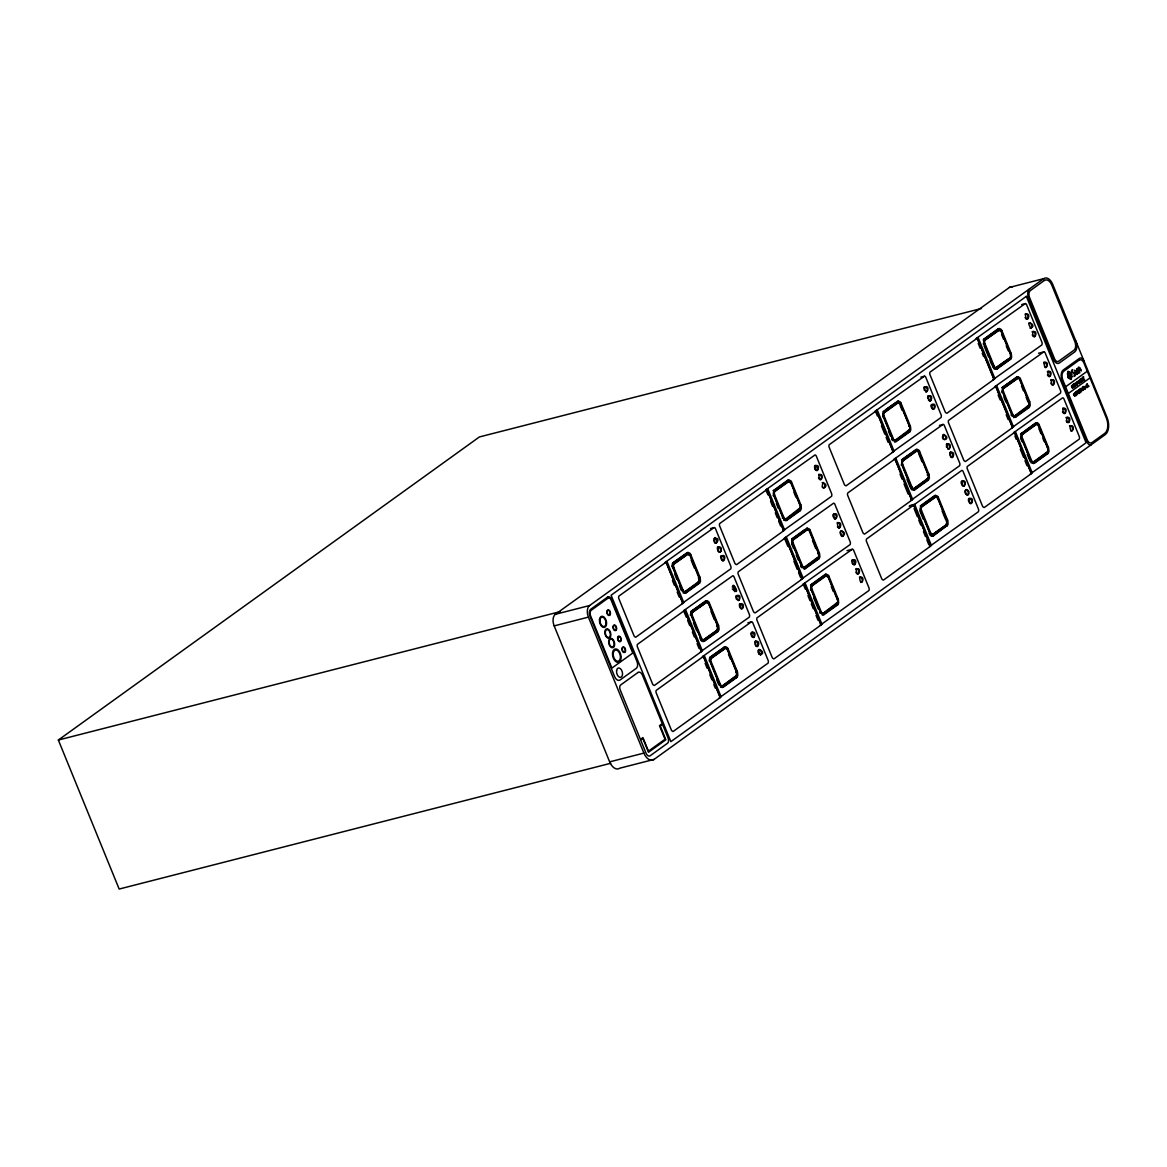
<?xml version="1.0" encoding="UTF-8"?>
<svg xmlns="http://www.w3.org/2000/svg" width="1167" height="1167" viewBox="0 0 1167 1167"><rect width="100%" height="100%" fill="white"/><g stroke="black" fill="none" stroke-linecap="round" stroke-linejoin="round"><path stroke-width="1.5" d="M699.646 580.393L698.639 583.34L685 593.157L683.147 592.982M717.428 628.225L716.713 630.355L703.074 640.172L717.647 630.122L718.274 627.131A3.88 2.305 75.6 0 0 717.895 625.818L708.675 603.208A2.261 1.342 75.6 0 0 708.165 602.362L707.406 601.895A1.648 0.977 75.6 0 0 706.998 601.997L691.652 612.617A2.174 1.298 75.6 0 0 691.258 613.142L691.156 614.951A3.034 1.794 75.6 0 0 691.331 615.636M718.216 628.634L717.209 631.595L703.015 641.631M800.62 507.178L799.453 510.767L785.829 520.584L783.641 520.146M837.964 601.428L836.812 605.031L822.297 615.082M920.209 508.287L920.355 507.762A2.174 1.298 75.6 0 1 920.734 507.237L936.08 496.631A1.648 0.977 75.6 0 1 936.488 496.515L937.247 496.996A2.261 1.342 75.6 0 1 937.757 497.842L946.991 520.453A3.88 2.305 75.6 0 1 947.356 521.751L946.729 524.742L932.156 534.807A2.422 1.43 75.6 0 1 931.558 534.967L930.872 534.676A4.872 2.888 75.6 0 1 930.011 533.217L920.865 510.796A4.537 2.684 75.6 0 1 920.427 509.264L921.171 505.763L935.569 495.406L937.757 496.311A3.793 2.246 75.6 0 1 938.356 497.405L947.808 520.599L948.071 524.61L933.323 535.945L930.216 534.005A3.37 1.998 75.6 0 1 929.691 533.013L920.53 510.592A3.034 1.794 75.6 0 1 920.238 509.585L920.194 509.235M1067.878 374.417L1067.703 376.737L1068.009 374.49M1071.539 374.155L1071.321 376.416L1071.539 374.126M1069.322 378.575L1069.483 377.116L1071.394 379.392L1068.797 378.166L1068.943 375.832L1068.228 377.802L1068.797 375.059L1069.235 378.429M1068.447 374.767L1067.878 377.51L1067.659 372.579L1069.731 373.717L1069.876 372.258M1069.964 372.404L1070.402 375.759L1070.97 373.032L1070.227 375.001L1070.402 372.667L1068.199 371.223L1068.068 372.667M698.858 580.393L698.129 582.114L684.504 591.932A2.422 1.43 75.6 0 1 683.906 592.092L682.564 591.129A3.37 1.998 75.6 0 1 682.184 590.502M709.93 660.96L710.047 659.151A2.174 1.298 75.6 0 1 710.426 658.626L725.772 648.021A1.648 0.977 75.6 0 1 726.18 647.904L726.939 648.385A2.261 1.342 75.6 0 1 727.449 649.231L736.683 671.842A3.88 2.305 75.6 0 1 737.063 673.14L735.983 677.604L722.358 687.421L720.491 687.246M928.582 475.742L927.517 480.206L913.878 490.023L912.025 489.848M946.51 523.268L945.795 524.99L932.156 534.807M750.921 633.55C752.686 627.919 756.785 639.91 752.029 636.919M840.211 531.802L840.269 533.873M736.158 675.037L735.837 675.97M799.628 508.199L785.318 519.359A2.422 1.43 75.6 0 1 784.72 519.519L783.378 518.556A3.37 1.998 75.6 0 1 782.853 517.579L773.692 495.158A3.034 1.794 75.6 0 1 773.4 494.137L774.334 490.33L788.732 479.958L790.92 480.862A3.793 2.246 75.6 0 1 791.518 481.971L800.97 505.165L801.335 508.681L800.387 510.533L786.762 520.351L783.947 519.184A4.872 2.888 75.6 0 1 783.174 517.769L774.027 495.348A4.537 2.684 75.6 0 1 773.59 493.831L773.488 492.343A2.174 1.298 75.6 0 1 773.896 491.788L788.308 481.431A1.648 0.977 75.6 0 1 788.717 481.315L789.49 481.781A2.261 1.342 75.6 0 1 789.986 482.642L790.92 482.394L800.154 505.005A3.88 2.305 75.6 0 1 800.533 506.303L799.891 509.308L786.252 519.111A2.422 1.43 75.6 0 1 785.654 519.286L784.312 518.308A3.37 1.998 75.6 0 1 783.786 517.331L774.625 494.91A3.034 1.794 75.6 0 1 774.334 493.904L774.45 492.08A2.174 1.298 75.6 0 1 774.83 491.555L789.242 481.183A1.648 0.977 75.6 0 1 789.651 481.081L790.424 481.548A2.261 1.342 75.6 0 1 790.92 482.394M737.019 675.153L722.781 685.948A2.422 1.43 75.6 0 1 722.183 686.108L720.841 685.146A3.37 1.998 75.6 0 1 720.316 684.168L711.155 661.747A3.034 1.794 75.6 0 1 710.863 660.726L710.98 658.903A2.174 1.298 75.6 0 1 711.359 658.378L725.772 648.021M791.999 540.802L792.904 538.57L807.316 528.199L809.49 529.103A3.793 2.246 75.6 0 1 810.102 530.212L819.54 553.406L819.905 556.922L818.957 558.774L805.332 568.592L802.517 567.425A4.872 2.888 75.6 0 1 801.758 566.01L792.597 543.589A4.537 2.684 75.6 0 1 792.16 542.072L792.057 540.584A2.174 1.298 75.6 0 1 792.466 540.029L806.878 529.672A1.648 0.977 75.6 0 1 807.287 529.555L808.06 530.037A2.261 1.342 75.6 0 1 808.337 530.416M882.908 413.745L882.996 413.512A2.174 1.298 75.6 0 1 883.39 412.987L897.788 402.615A1.648 0.977 75.6 0 1 898.196 402.498L898.969 402.98A2.261 1.342 75.6 0 1 899.48 403.826L900.413 403.578L909.633 426.188A3.88 2.305 75.6 0 1 910.012 427.501L909.37 430.492L895.745 440.309A2.422 1.43 75.6 0 1 895.133 440.47L893.805 439.507A3.37 1.998 75.6 0 1 893.266 438.529L884.119 416.094A3.034 1.794 75.6 0 1 883.827 415.087L883.93 413.264A2.174 1.298 75.6 0 1 884.323 412.739L898.721 402.367A1.648 0.977 75.6 0 1 899.13 402.265L899.903 402.732A2.261 1.342 75.6 0 1 900.413 403.592M836.914 602.814L822.677 613.609A2.422 1.43 75.6 0 1 822.064 613.769L820.737 612.806A3.37 1.998 75.6 0 1 820.197 611.829L811.05 589.408A3.034 1.794 75.6 0 1 810.759 588.387L811.678 584.579L826.09 574.208L828.278 575.112A3.793 2.246 75.6 0 1 828.876 576.221L838.314 599.415L838.679 602.931L837.746 604.783L824.106 614.601L821.305 613.448A4.872 2.888 75.6 0 1 820.532 612.019L811.371 589.598A4.537 2.684 75.6 0 1 810.934 588.08L810.846 586.593A2.174 1.298 75.6 0 1 811.255 586.053L825.653 575.681A1.648 0.977 75.6 0 1 826.061 575.564L826.688 575.885M927.619 477.989L927.211 478.806M928.553 477.755L914.315 488.55A2.422 1.43 75.6 0 1 913.717 488.71L912.375 487.748A3.37 1.998 75.6 0 1 911.835 486.77L902.689 464.349A3.034 1.794 75.6 0 1 902.397 463.328L902.499 461.505A2.174 1.298 75.6 0 1 902.893 460.98L917.306 450.622A1.648 0.977 75.6 0 1 917.714 450.506L918.473 450.987A2.261 1.342 75.6 0 1 918.983 451.833L928.203 474.444A3.88 2.305 75.6 0 1 928.582 475.742M1028.433 405.416L1014.196 416.211A2.422 1.43 75.6 0 1 1013.598 416.371L1012.256 415.408A3.37 1.998 75.6 0 1 1011.731 414.431L1003.226 393.615M713.664 538.673C723.846 535.799 712.278 550.751 715.167 537.535M732.234 586.913C734.101 583.748 737.238 590.517 734.554 591.581M946.481 444.087L946.568 447.369M1068.228 372.01L1069.789 373.075M818.023 557.111L803.888 567.6A2.422 1.43 75.6 0 1 803.29 567.76L801.948 566.797A3.37 1.998 75.6 0 1 801.423 565.82L792.276 543.399A3.034 1.794 75.6 0 1 791.97 542.378L791.926 542.042M908.933 430.054L894.812 440.543A2.422 1.43 75.6 0 1 894.199 440.703L892.872 439.74A3.37 1.998 75.6 0 1 892.332 438.763L883.186 416.342A3.034 1.794 75.6 0 1 882.894 415.321L882.836 414.985M983.125 339.962L998.106 328.802L1000.294 329.707A3.793 2.246 75.6 0 1 1000.892 330.815L1010.345 354.009L1010.71 357.525L1009.761 359.392L995.859 369.356M1020.469 434.212L1035.465 423.067L1037.317 422.687L1038.586 423.723A3.793 2.246 75.6 0 1 1039.184 424.832L1048.622 448.026L1048.987 451.541L1048.054 453.409L1034.414 463.211L1031.613 462.059A4.872 2.888 75.6 0 1 1030.84 460.644L1021.679 438.223A4.537 2.684 75.6 0 1 1021.242 436.691L1021.986 433.19L1036.398 422.819L1037.653 423.971A3.793 2.246 75.6 0 1 1038.251 425.08L1047.689 448.274L1048.054 451.789L1047.12 453.642L1033.481 463.459L1030.972 462.686M709.711 657.59L709.186 660.901M1009.615 357.758L1010.695 357.248L1010.826 354.928A3.88 2.305 75.6 0 0 1010.462 353.616L1001.228 331.005A2.261 1.342 75.6 0 0 1000.717 330.159L999.959 329.692A1.648 0.977 75.6 0 0 999.55 329.794L984.204 340.414A2.174 1.298 75.6 0 0 983.825 340.924L983.708 342.748A3.034 1.794 75.6 0 0 984 343.769L993.161 366.19A3.37 1.998 75.6 0 0 993.686 367.167L995.028 368.13A2.422 1.43 75.6 0 0 995.626 367.97L1010.199 357.919M1001.855 387.882L1016.69 377.058L1018.864 377.962A3.793 2.246 75.6 0 1 1019.477 379.056L1028.915 402.265L1029.279 405.766L1028.331 407.633L1013.51 417.611M716.348 543.18L716.815 540.292L714.977 537.724M738.653 600.48C741.818 595.724 733.182 592.836 736.581 599.415M930.391 400.85C933.381 397.845 926.569 392.316 927.75 398.399M1028.725 323.274C1031.088 321.509 1033.16 327.373 1030.826 328.438M1032.153 331.691C1034.443 330.028 1036.267 335.162 1034.633 336.68M755.253 641.164L755.034 644.768M943.053 434.707C940.15 441.885 949.953 439.93 943.855 434.591M950.201 452.169L949.982 455.772M1047.295 371.514C1051.613 369.253 1050.65 380.909 1047.382 374.797M964.015 486.055C967.18 481.285 958.53 478.397 961.944 484.976M971.163 503.517C974.153 500.497 967.341 494.983 968.522 501.066M1066.084 417.538C1068.768 415.321 1070.839 423.636 1067.309 422.425M1069.497 425.94C1072.196 423.723 1074.267 432.038 1070.737 430.827M699.514 579.197L689.77 554.777A3.793 2.246 75.6 0 0 689.172 553.669L686.984 552.764L672.586 563.136L671.827 566.637M673.519 562.902L672.761 566.403A4.537 2.684 75.6 0 0 673.213 567.921L682.359 590.342A4.872 2.888 75.6 0 0 683.133 591.757L685.933 592.924L699.573 583.106L700.506 581.254L700.142 577.738L690.704 554.544A3.793 2.246 75.6 0 0 690.105 553.435L688.122 552.414L672.586 563.136M773.181 490.767L787.798 480.191M883.813 411.513L883.069 415.014A4.537 2.684 75.6 0 0 883.521 416.531L892.667 438.952A4.872 2.888 75.6 0 0 893.441 440.367L896.241 441.534L909.881 431.717L910.814 429.864L910.45 426.349L901.012 403.155A3.793 2.246 75.6 0 0 900.413 402.046L898.43 401.025L882.879 411.747M688.413 553.756L674.015 564.128A2.174 1.298 75.6 0 0 673.622 564.653L673.519 566.476A3.034 1.794 75.6 0 0 673.811 567.483L682.958 589.904A3.37 1.998 75.6 0 0 683.497 590.896L684.839 591.859A2.422 1.43 75.6 0 0 685.437 591.698L699.062 581.881L699.704 578.876A3.88 2.305 75.6 0 0 699.325 577.577L690.105 554.967A2.261 1.342 75.6 0 0 689.595 554.121L688.982 553.683A1.648 0.977 75.6 0 0 688.413 553.756L673.082 564.361A2.174 1.298 75.6 0 0 672.688 564.886L672.586 566.71M984.642 338.941L983.898 342.442A4.537 2.684 75.6 0 0 984.335 343.959L993.482 366.38A4.872 2.888 75.6 0 0 994.255 367.795L997.07 368.962L1010.695 359.144L1011.643 357.292L1011.278 353.776L1001.826 330.582A3.793 2.246 75.6 0 0 1001.228 329.473L999.258 328.452L983.708 339.174M718.099 627.438L708.34 603.018A3.793 2.246 75.6 0 0 707.742 601.909L705.554 601.005L691.156 611.377L690.412 614.878A4.537 2.684 75.6 0 0 690.514 615.403M692.089 611.143L691.345 614.644A4.537 2.684 75.6 0 0 691.783 616.161L700.929 638.582A4.872 2.888 75.6 0 0 701.703 639.997L704.503 641.164L718.143 631.347L719.091 629.494L718.726 625.979L709.273 602.785A3.793 2.246 75.6 0 0 708.675 601.676L706.706 600.655L691.156 611.377M894.433 442.001L909.21 431.717L909.822 427.808M791.751 539.008L804.938 529.468M902.397 459.754L901.653 463.255A4.537 2.684 75.6 0 0 902.091 464.772L911.237 487.193A4.872 2.888 75.6 0 0 912.011 488.623L914.811 489.775L928.451 479.958L929.399 478.105L929.02 474.59L919.581 451.396A3.793 2.246 75.6 0 0 918.983 450.287L916.999 449.266L901.464 459.988L915.862 449.631L918.05 450.535A3.793 2.246 75.6 0 1 918.648 451.629L919.581 451.396M1003.212 387.181L1002.468 390.682A4.537 2.684 75.6 0 0 1002.905 392.2L1012.052 414.621A4.872 2.888 75.6 0 0 1012.825 416.05L1015.64 417.202L1029.265 407.385L1030.213 405.532L1029.848 402.017L1020.41 378.823A3.793 2.246 75.6 0 0 1019.798 377.714L1017.828 376.693L1002.278 387.415M807.812 529.424L793.4 539.796A2.174 1.298 75.6 0 0 793.02 540.321L792.904 542.144A3.034 1.794 75.6 0 0 793.21 543.151L802.356 565.572A3.37 1.998 75.6 0 0 802.881 566.564L804.223 567.527A2.422 1.43 75.6 0 0 804.822 567.366L818.461 557.549L819.103 554.558A3.88 2.305 75.6 0 0 818.723 553.246L809.49 530.635A2.261 1.342 75.6 0 0 808.994 529.789L808.22 529.322A1.648 0.977 75.6 0 0 807.812 529.424L806.878 529.672M804.121 568.985L818.023 559.022L818.971 557.155L818.607 553.639L809.169 530.445A3.793 2.246 75.6 0 0 808.556 529.337L806.382 528.432L807.316 528.199M710.863 657.152L710.12 660.653A4.537 2.684 75.6 0 0 710.557 662.17L719.703 684.606A4.872 2.888 75.6 0 0 720.477 686.021L723.292 687.173L736.917 677.356L737.865 675.503L737.5 671.988L728.048 648.794A3.793 2.246 75.6 0 0 727.449 647.685L725.48 646.664L709.93 657.4L724.328 647.029L726.516 647.933A3.793 2.246 75.6 0 1 727.114 649.027L736.742 672.834M810.525 585.017L825.157 574.456L827.345 575.36A3.793 2.246 75.6 0 1 827.943 576.454L837.162 599.065L838.096 598.831M1028.769 406.16L1029.411 403.169A3.88 2.305 75.6 0 0 1029.031 401.871L1019.798 379.26A2.261 1.342 75.6 0 0 1019.302 378.4L1018.528 377.933A1.648 0.977 75.6 0 0 1018.12 378.035L1002.774 388.655A2.174 1.298 75.6 0 0 1002.395 389.18L1002.278 390.989A3.034 1.794 75.6 0 0 1002.584 392.01L1003.503 391.776L1012.664 414.197A3.37 1.998 75.6 0 0 1013.189 415.175L1014.531 416.138A2.422 1.43 75.6 0 0 1015.13 415.977L1028.769 406.16L1027.835 406.393M711.155 661.747L710.222 661.981L719.383 684.402A3.37 1.998 75.6 0 0 719.908 685.379L721.25 686.342A2.422 1.43 75.6 0 0 721.848 686.181L735.677 676.204M826.586 575.448L812.188 585.805A2.174 1.298 75.6 0 0 811.794 586.33L811.692 588.153A3.034 1.794 75.6 0 0 811.984 589.175L821.13 611.596A3.37 1.998 75.6 0 0 821.67 612.573L822.998 613.536A2.422 1.43 75.6 0 0 823.61 613.375L837.235 603.558L837.877 600.567A3.88 2.305 75.6 0 0 837.498 599.269L828.278 576.658A2.261 1.342 75.6 0 0 827.768 575.812L826.995 575.331A1.648 0.977 75.6 0 0 826.586 575.448L825.653 575.681M932.097 536.251L946.554 525.981L947.181 522.057M1037.536 425.269A2.261 1.342 75.6 0 0 1037.142 424.657L1036.369 424.19A1.648 0.977 75.6 0 0 1035.96 424.292L1021.563 434.664A2.174 1.298 75.6 0 0 1021.169 435.189L1021.052 436.998A3.034 1.794 75.6 0 0 1021.358 438.019L1030.505 460.44A3.37 1.998 75.6 0 0 1031.044 461.417L1032.372 462.395A2.422 1.43 75.6 0 0 1032.985 462.234L1046.799 452.242M1036.894 424.059L1022.496 434.43A2.174 1.298 75.6 0 0 1022.102 434.955L1021.986 436.764A3.034 1.794 75.6 0 0 1022.292 437.785L1031.438 460.206A3.37 1.998 75.6 0 0 1031.964 461.184L1033.306 462.147A2.422 1.43 75.6 0 0 1033.918 461.986L1047.543 452.169L1048.185 449.178A3.88 2.305 75.6 0 0 1047.806 447.88L1038.572 425.269A2.261 1.342 75.6 0 0 1038.076 424.423L1037.303 423.942A1.648 0.977 75.6 0 0 1036.894 424.059L1035.96 424.292M610.677 763.291L119.165 889.05L58.35 740.038L479.389 436.954L981.476 308.482M555.361 614.294L1009.455 287.418L1043.721 278.65A10.255 6.083 75.6 0 1 1052.692 284.267L1106.987 417.334A13.61 8.081 75.6 0 1 1105.193 434.664L654.031 759.425L619.765 768.192A11.553 6.856 75.6 0 1 609.655 761.861L554.165 625.891A9.103 5.397 75.6 0 1 555.361 614.294L589.627 605.527L1043.721 278.65M682.812 603.368L681.878 603.602L730.542 569.015A1.926 1.138 75.6 0 0 730.892 568.548L731.038 567.235A2.655 1.575 75.6 0 0 730.732 566.039L715.488 528.709A1.955 1.167 75.6 0 0 714.919 527.82L714.51 527.572A1.459 0.861 75.6 0 0 714.014 527.644L665.073 562.436L666.007 562.188L682.812 603.368L636.03 637.036A2.086 1.24 75.6 0 1 635.519 637.182L634.542 636.584A2.859 1.707 75.6 0 1 633.9 635.504L618.86 598.656A2.349 1.4 75.6 0 1 618.598 597.592L618.714 596.425A1.707 1.007 75.6 0 1 619.021 596.016L666.007 562.188M765.902 489.863L814.843 455.072A1.459 0.861 75.6 0 1 815.325 454.999L815.733 455.247A1.955 1.167 75.6 0 1 816.317 456.137L831.546 493.466A2.655 1.575 75.6 0 1 831.852 494.662L831.706 495.975A1.926 1.138 75.6 0 1 831.371 496.442L782.707 531.029L783.641 530.795L766.836 489.615L765.902 489.863L767.915 494.793M875.381 411.047L924.322 376.255A1.459 0.861 75.6 0 1 924.818 376.182L925.227 376.43A1.955 1.167 75.6 0 1 925.796 377.32L941.04 414.65A2.655 1.575 75.6 0 1 941.346 415.846L941.2 417.159A1.926 1.138 75.6 0 1 940.85 417.626L892.186 452.227L893.12 451.979L876.315 410.813L875.381 411.047L877.409 415.992M993.948 379.406L993.015 379.64L1041.679 345.053A1.926 1.138 75.6 0 0 1042.014 344.586L1042.16 343.273A2.655 1.575 75.6 0 0 1041.854 342.077L1026.624 304.747A1.955 1.167 75.6 0 0 1026.041 303.858L1025.633 303.61A1.459 0.861 75.6 0 0 1025.137 303.683L976.21 338.474L977.144 338.24L993.948 379.406L947.166 413.089A2.086 1.24 75.6 0 1 946.641 413.22L945.664 412.622A2.859 1.707 75.6 0 1 945.037 411.543L929.982 374.695A2.349 1.4 75.6 0 1 929.72 373.63L929.851 372.477A1.707 1.007 75.6 0 1 930.143 372.054L977.144 338.24M766.836 489.615L719.835 523.443A1.707 1.007 75.6 0 0 719.543 523.852L719.412 525.019A2.349 1.4 75.6 0 0 719.689 526.069L734.729 562.932A2.859 1.707 75.6 0 0 735.356 564.011L736.333 564.609A2.086 1.24 75.6 0 0 736.858 564.463L783.641 530.795M876.315 410.813L829.329 444.627A1.707 1.007 75.6 0 0 829.022 445.05L828.906 446.202A2.349 1.4 75.6 0 0 829.168 447.267L844.208 484.115A2.859 1.707 75.6 0 0 844.85 485.195L845.827 485.793A2.086 1.24 75.6 0 0 846.338 485.662L893.12 451.979M885.768 409.675L895.848 402.425M996.56 367.736A2.422 1.43 75.6 0 1 995.962 367.897L994.62 366.934A3.37 1.998 75.6 0 1 994.094 365.942L984.933 343.521A3.034 1.794 75.6 0 1 984.642 342.514L984.758 340.691A2.174 1.298 75.6 0 1 985.138 340.166L999.55 329.794M995.626 367.97L1007.894 359.144M683.643 610.677L732.584 575.885A1.459 0.861 75.6 0 1 733.08 575.812L733.489 576.06A1.955 1.167 75.6 0 1 734.058 576.95L749.302 614.28A2.655 1.575 75.6 0 1 749.608 615.476L749.462 616.789A1.926 1.138 75.6 0 1 749.126 617.255L700.448 651.857L701.382 651.609L684.577 610.443L683.643 610.677L686.342 617.27M784.472 538.104L833.413 503.313A1.459 0.861 75.6 0 1 833.894 503.24L834.303 503.488A1.955 1.167 75.6 0 1 834.886 504.377L850.116 541.707A2.655 1.575 75.6 0 1 850.422 542.903L850.291 544.216A1.926 1.138 75.6 0 1 849.941 544.683L801.277 579.27L802.21 579.036L785.406 537.87L784.472 538.104L787.827 546.331M911.69 500.22L910.756 500.468L959.42 465.866A1.926 1.138 75.6 0 0 959.77 465.4L959.916 464.101A2.655 1.575 75.6 0 0 959.61 462.891L944.366 425.561A1.955 1.167 75.6 0 0 943.797 424.671L943.388 424.423A1.459 0.861 75.6 0 0 942.892 424.496L893.951 459.287L894.885 459.054L911.69 500.22L864.907 533.903A2.086 1.24 75.6 0 1 864.397 534.034L863.42 533.436A2.859 1.707 75.6 0 1 862.778 532.371L847.738 495.508A2.349 1.4 75.6 0 1 847.475 494.443L847.592 493.291A1.707 1.007 75.6 0 1 847.898 492.882L894.885 459.054M1012.518 427.647L1011.585 427.895L1060.249 393.294A1.926 1.138 75.6 0 0 1060.584 392.827L1060.73 391.528A2.655 1.575 75.6 0 0 1060.424 390.318L1045.194 352.988A1.955 1.167 75.6 0 0 1044.611 352.098L1044.202 351.85A1.459 0.861 75.6 0 0 1043.721 351.923L994.78 386.715L995.714 386.481L1012.518 427.647L965.736 461.33A2.086 1.24 75.6 0 1 965.211 461.461L964.248 460.863A2.859 1.707 75.6 0 1 963.606 459.783L948.567 422.935A2.349 1.4 75.6 0 1 948.29 421.87L948.421 420.718A1.707 1.007 75.6 0 1 948.727 420.31L995.714 386.481M684.577 610.443L637.59 644.257A1.707 1.007 75.6 0 0 637.284 644.68L637.167 645.832A2.349 1.4 75.6 0 0 637.43 646.897L652.47 683.745A2.859 1.707 75.6 0 0 653.112 684.825L654.089 685.423A2.086 1.24 75.6 0 0 654.599 685.292L701.382 651.609M785.406 537.87L738.419 571.684A1.707 1.007 75.6 0 0 738.113 572.107L737.982 573.26A2.349 1.4 75.6 0 0 738.259 574.324L753.298 611.172A2.859 1.707 75.6 0 0 753.94 612.252L754.903 612.85A2.086 1.24 75.6 0 0 755.428 612.719L802.21 579.036M901.683 461.534A2.174 1.298 75.6 0 1 901.96 461.228L916.372 450.856A1.648 0.977 75.6 0 1 916.781 450.739L917.393 451.06M704.007 639.939A2.422 1.43 75.6 0 1 703.409 640.1L702.067 639.137A3.37 1.998 75.6 0 1 701.527 638.159L692.381 615.724A3.034 1.794 75.6 0 1 692.089 614.717L692.191 612.894A2.174 1.298 75.6 0 1 692.585 612.369L706.998 601.997M1003.503 391.776A3.034 1.794 75.6 0 1 1003.212 390.755L1003.328 388.932A2.174 1.298 75.6 0 1 1003.708 388.407L1018.12 378.035M914.738 487.806L927.955 478.733M1065.573 386.817L1087.279 371.208M720.17 697.618L719.237 697.866L767.901 663.264A1.926 1.138 75.6 0 0 768.236 662.798L768.382 661.499A2.655 1.575 75.6 0 0 768.076 660.289L752.846 622.959A1.955 1.167 75.6 0 0 752.263 622.084L751.854 621.821A1.459 0.861 75.6 0 0 751.358 621.894L702.432 656.685L703.365 656.452L720.17 697.618L673.388 731.301A2.086 1.24 75.6 0 1 672.863 731.432L671.886 730.834A2.859 1.707 75.6 0 1 671.258 729.769L656.204 692.906A2.349 1.4 75.6 0 1 655.942 691.841L656.073 690.689A1.707 1.007 75.6 0 1 656.365 690.28L703.365 656.452M803.246 584.113L852.187 549.321A1.459 0.861 75.6 0 1 852.683 549.249L853.092 549.511A1.955 1.167 75.6 0 1 853.661 550.386L868.904 587.716A2.655 1.575 75.6 0 1 869.196 588.927L869.065 590.225A1.926 1.138 75.6 0 1 868.715 590.692L820.051 625.293L820.984 625.045L804.18 583.879L803.246 584.113L805.259 589.058M912.74 505.296L913.732 504.596L930.522 545.762L929.545 546.477L930.464 546.244L913.673 505.063L909.21 506.201M1031.292 473.671L1030.359 473.904L1079.023 439.303A1.926 1.138 75.6 0 0 1079.373 438.836L1079.504 437.537A2.655 1.575 75.6 0 0 1079.198 436.327L1063.968 398.997A1.955 1.167 75.6 0 0 1063.4 398.122L1062.991 397.859A1.459 0.861 75.6 0 0 1062.495 397.932L1013.554 432.724L1014.488 432.49L1031.292 473.671L984.51 507.339A2.086 1.24 75.6 0 1 983.985 507.485L983.022 506.872A2.859 1.707 75.6 0 1 982.381 505.807L967.341 468.944A2.349 1.4 75.6 0 1 967.064 467.879L967.195 466.727A1.707 1.007 75.6 0 1 967.501 466.319L1014.488 432.49M1068.301 393.498L1089.993 377.875M804.18 583.879L757.193 617.708A1.707 1.007 75.6 0 0 756.887 618.116L756.756 619.269A2.349 1.4 75.6 0 0 757.033 620.333L772.073 657.196A2.859 1.707 75.6 0 0 772.714 658.261L773.677 658.859A2.086 1.24 75.6 0 0 774.202 658.728L820.984 625.045M913.673 505.063L866.673 538.891A1.707 1.007 75.6 0 0 866.381 539.3L866.25 540.452A2.349 1.4 75.6 0 0 866.512 541.517L881.566 578.38A2.859 1.707 75.6 0 0 882.194 579.459L883.171 580.057A2.086 1.24 75.6 0 0 883.696 579.911L930.464 546.244M910.202 505.486L914.651 504.348L961.666 470.505A1.459 0.861 75.6 0 1 962.162 470.447L962.571 470.695A1.955 1.167 75.6 0 1 963.154 471.57L978.384 508.9A2.655 1.575 75.6 0 1 978.69 510.11L978.544 511.409A1.926 1.138 75.6 0 1 978.209 511.875L930.522 545.762M1086.229 385.956C1086.492 380.88 1088.023 391.66 1086.214 385.927M946.875 520.847L937.422 497.653A3.793 2.246 75.6 0 0 936.824 496.544L934.636 495.639L920.238 506.011L921.171 505.763M932.491 534.719L931.149 533.757A3.37 1.998 75.6 0 1 930.624 532.779L921.463 510.358A3.034 1.794 75.6 0 1 921.171 509.337L921.288 507.528A2.174 1.298 75.6 0 1 921.667 507.003L936.08 496.631M1025.297 313.879C1029.659 313.121 1027.981 323.215 1025.078 317.497M1043.881 362.135C1046.405 361.42 1048.024 367.328 1045.253 367.576M1051.029 379.596C1053.786 378.677 1055.216 385.898 1051.963 384.818M818.723 474.327C821.48 473.408 822.91 480.629 819.657 479.549M822.152 482.73C831.983 484.757 819.103 492.97 823.143 482.423M944.059 434.387C939.8 443.927 952.608 438.092 943.432 434.547M1062.656 408.144C1067.003 407.385 1065.325 417.465 1062.437 411.747M723.132 560.802C727.274 556.717 717.924 552.414 721.439 559.577M837.293 522.568C841.013 521.547 840.707 531.102 837.395 526.842M840.721 530.985C843.158 530.445 844.631 535.317 842.516 536.47M966.553 489.454C963.446 490.738 967.924 498.017 968.96 493.51C969.981 488.827 962.892 488.506 965.342 493.378M856.067 568.592C858.824 567.658 860.269 574.879 857.001 573.814M859.496 576.994C862.019 576.279 863.653 582.187 860.881 582.45M760.476 655.052C764.618 650.967 755.268 646.678 758.783 653.841M1021.679 304.558L1025.137 303.683M998.106 328.802L999.04 328.569M1000.892 330.815L1001.826 330.582M1000.294 331.253L1001.228 331.005M984.204 340.414L985.138 340.166M984 343.769L984.933 343.521M984.335 343.959L983.402 344.192A4.537 2.684 75.6 0 1 983.227 343.696M1010.126 353.426L1011.06 353.193M920.865 377.131L924.322 376.255M1009.761 359.392L1010.695 359.144M1038.528 353.251L1043.721 351.923M993.161 366.19L994.094 365.942M993.482 366.38L992.548 366.628A4.872 2.888 75.6 0 0 992.781 367.124M996.137 369.195L997.07 368.962M898.225 401.142L897.292 401.375L899.48 402.279A3.793 2.246 75.6 0 1 900.078 403.388L909.516 426.582M897.788 402.615L898.721 402.367M900.078 403.388L901.012 403.155M1016.69 377.058L1017.624 376.81M883.39 412.987L884.323 412.739M1019.477 379.056L1020.41 378.823M883.186 416.342L884.119 416.094M882.588 416.779L883.521 416.531M1002.774 388.655L1003.708 388.407M1002.905 392.2L1001.972 392.448A4.537 2.684 75.6 0 1 1001.797 391.952M909.312 425.999L910.245 425.765M908.699 426.436L909.633 426.188M908.437 430.725L909.37 430.492M908.947 431.965L909.881 431.717M1028.696 401.667L1029.63 401.433M1029.031 401.871L1028.098 402.104L1026.114 397.261M939.435 425.386L942.892 424.496M892.332 438.763L893.266 438.529M891.734 439.2L892.667 438.952M894.812 440.543L895.745 440.309M895.308 441.768L896.241 441.534M1028.331 407.633L1029.265 407.385M1011.731 414.431L1012.664 414.197M1012.052 414.621L1011.118 414.868A4.872 2.888 75.6 0 0 1011.614 415.846M1014.196 416.211L1015.13 415.977M1014.707 417.436L1015.64 417.202M788.308 481.431L789.242 481.183M915.862 449.631L916.795 449.383M788.236 480.016L789.986 481.096A3.793 2.246 75.6 0 1 790.584 482.204L791.518 481.971M916.372 450.856L917.306 450.622M918.983 451.833L918.05 452.067A2.261 1.342 75.6 0 0 917.816 451.6M773.4 490.563L774.334 490.33M773.896 491.788L774.83 491.555M1038.251 425.08L1039.184 424.832M1037.638 425.503L1038.572 425.269M901.96 461.228L902.893 460.98M773.692 495.158L774.625 494.91M773.094 495.581L774.027 495.348M1021.052 433.438L1021.986 433.19M901.537 463.912A3.034 1.794 75.6 0 0 901.755 464.583L902.689 464.349M901.157 465.02L902.091 464.772M1021.563 434.664L1022.496 434.43M1021.358 438.019L1022.292 437.785M1020.571 437.961A4.537 2.684 75.6 0 0 1020.746 438.456L1021.679 438.223M800.752 504.567L799.818 504.815L790.584 482.204M710.557 528.52L714.014 527.644M919.304 453.248L927.882 474.24L928.815 474.006M928.203 474.444L927.269 474.677A3.88 2.305 75.6 0 1 927.561 475.538M798.957 509.541L799.891 509.308M799.453 510.767L800.387 510.533M1047.47 447.676L1048.404 447.442M927.517 480.206L928.451 479.958M782.853 517.579L783.786 517.331M782.24 518.002L783.174 517.769M901.755 464.583L910.902 487.004L911.835 486.77M785.318 519.359L786.252 519.111M1046.609 452.417L1047.543 452.169M1047.12 453.642L1048.054 453.409M785.829 520.584L786.762 520.351M914.315 488.55L913.382 488.783A2.422 1.43 75.6 0 1 912.784 488.944L911.442 487.981A3.37 1.998 75.6 0 1 910.902 487.004M913.878 490.023L914.811 489.775M1030.505 460.44L1031.438 460.206M1030.84 460.644L1029.907 460.877A4.872 2.888 75.6 0 0 1030.125 461.388M1032.985 462.22L1033.918 461.986M1033.481 463.459L1034.414 463.211M686.984 552.764L687.917 552.531M689.77 554.777L690.704 554.544M689.172 555.215L690.105 554.967M934.636 495.639L935.569 495.406M673.082 564.361L674.015 564.128M809.169 530.445L810.102 530.212M937.422 497.653L938.356 497.405M673.811 567.483L672.878 567.731L682.024 590.152L682.958 589.904M791.97 538.804L792.904 538.57M792.466 540.044L793.4 539.796M920.734 507.237L921.667 507.003M792.276 543.399L793.21 543.151M920.53 510.592L921.463 510.358M792.597 543.589L791.664 543.822L793.633 548.636M920.865 510.796L919.932 511.029L923.199 519.038M58.35 740.038L560.437 611.566M699.004 577.388L699.937 577.154M699.325 577.577L698.391 577.825A3.88 2.305 75.6 0 1 698.77 579.124L698.829 579.561M698.129 582.114L699.062 581.881M698.639 583.34L699.573 583.106M818.388 553.056L819.322 552.822M946.656 520.263L947.589 520.015M818.723 553.246L817.79 553.494A3.88 2.305 75.6 0 1 817.95 553.917M946.991 520.453L946.058 520.686A3.88 2.305 75.6 0 1 946.204 521.109M817.527 557.782L818.461 557.549M945.795 524.99L946.729 524.742M684.504 591.932L685.437 591.698M846.994 550.649L852.187 549.321M554.165 625.891L588.416 617.124A9.103 5.397 75.6 0 1 589.627 605.527M685 593.157L685.933 592.924M818.023 559.022L818.957 558.774M946.291 526.215L947.225 525.981M801.423 565.82L802.356 565.572M929.691 533.013L930.624 532.779M800.825 566.258L801.744 566.01M929.078 533.45L930.011 533.217M803.888 567.6L804.822 567.366M804.399 568.825L805.332 568.592M932.666 536.032L933.6 535.784M705.554 601.005L706.487 600.772M708.34 603.018L709.273 602.785M707.742 603.456L708.675 603.208M825.157 574.456L826.09 574.208M827.943 576.454L828.876 576.221M828.278 576.658L827.345 576.892A2.261 1.342 75.6 0 0 826.834 576.046M691.652 612.617L692.585 612.369M810.744 584.827L811.678 584.579M692.381 615.724L691.447 615.972L700.594 638.393A3.37 1.998 75.6 0 0 701.134 639.37L702.476 640.333A2.422 1.43 75.6 0 0 702.884 640.275M811.255 586.053L812.188 585.805M811.05 589.408L811.984 589.175M810.438 589.846L811.371 589.598M717.574 625.629L718.507 625.395M716.961 626.066L717.895 625.818M716.713 630.355L717.647 630.122M747.901 622.784L751.373 621.894M717.209 631.595L718.143 631.347M700.594 638.393L701.527 638.159M699.996 638.83L700.929 638.582M836.301 603.791L837.235 603.558M836.812 605.031L837.746 604.783M703.57 641.398L704.503 641.164M820.197 611.829L821.13 611.596M819.599 612.267L820.532 612.019M822.677 613.609L823.61 613.375M823.173 614.849L824.106 614.601M724.328 647.029L725.261 646.781M727.114 649.027L728.048 648.794M726.516 649.465L727.449 649.231M710.426 658.626L711.359 658.378M736.348 671.638L737.281 671.404M736.683 671.842L735.75 672.075A3.88 2.305 75.6 0 1 736.027 672.936M735.487 676.379L736.421 676.131M735.983 677.604L736.917 677.356M719.383 684.402L720.316 684.168M721.848 686.181L722.781 685.948M722.358 687.421L723.292 687.173M609.655 761.861L643.907 753.094A11.553 6.856 75.6 0 0 654.031 759.425M925.869 391.908C930.828 389.866 921.886 382.455 924.264 390.07M933.017 409.369C938.21 404.803 926.875 401.638 932.564 409.15M947.152 443.606C949.442 443.81 950.813 448.887 948.158 449.207M950.58 452.008C953.497 451.935 953.964 459.477 950.711 456.983M834.945 518.965C840.152 514.399 828.803 511.219 834.507 518.731M842.093 536.426C849.853 532.327 835.236 526.973 842.72 536.266M755.633 641.004C758.535 640.916 759.017 648.473 755.749 645.978M931.791 536.266L930.799 535.857M994.94 369.37L993.628 368.422M725.553 648.239L725.247 648.137A1.648 0.977 75.6 0 0 724.838 648.254M1031.03 328.233C1023.444 317.701 1038.98 326.016 1029.965 328.16M929.588 400.967L928.319 399.785M963.213 486.158L962.337 485.53M966.364 489.659C969.412 490.373 968.581 497.886 965.663 494.035M970.361 503.633L969.091 502.452M822.939 482.627C825.988 483.328 825.157 490.855 822.254 487.004M715.561 543.297L714.671 542.67M722.709 560.758L721.833 560.131M734.743 591.377C728.266 574.616 743.525 598.934 732.293 588.97M760.68 654.862C753.153 642.871 769.301 654.789 759.177 654.381M1076.966 385.329L1075.799 384.643L1076.134 383.345M1067.586 373.396L1069.132 374.359L1067.601 373.221M1068.272 371.937L1069.803 372.9M1069.395 377.933L1070.97 378.837L1069.41 377.758M1071.758 376.693L1070.752 376.066L1071.306 373.323L1071.627 377.437L1070.066 376.489L1071.539 378.254L1069.556 376.387L1071.685 376.795M1067.44 374.14L1068.447 374.767M1067.513 374.038L1069.322 375.074L1069.308 373.615M701.717 641.223L700.769 640.245M1033.393 336.577L1032.241 334.958M841.655 536.207L840.823 535.245M718.405 551.728C725.772 553.523 714.715 540.131 718.011 551.174M740.403 608.372C746.705 610.151 737.719 597.971 739.674 607.161M1018.368 378.648L1017.741 378.196A1.648 0.977 75.6 0 0 1017.186 378.283M911.704 489.571L911.077 488.856A4.872 2.888 75.6 0 1 910.785 488.419M707.231 602.61L706.473 602.128A1.648 0.977 75.6 0 0 706.064 602.245M930.157 535.259L929.851 534.865A4.872 2.888 75.6 0 1 929.574 534.428M1051.525 384.41L1050.811 383.199M1066.886 422.016L1066.157 420.806M815.106 469.542C821.626 473.598 813.297 458.981 814.77 468.886M819.219 479.141L818.505 477.945M852.45 563.792C858.97 567.848 850.641 553.246 852.129 563.136M856.578 573.405L855.849 572.195M1076.105 383.243L1073.932 383.724L1075.143 386.671L1074.428 384.001L1075.478 383.243L1074.953 384.643L1076.587 385.606L1077.943 383.535L1077.229 382.192L1079.3 383.68L1076.981 381.536L1077.053 385.3M714.277 542.115L713.591 540M751.636 636.365L750.935 634.25M1078.775 389.953L1079.913 392.754L1081.08 391.908L1080.015 392.01L1079.898 389.151L1078.279 390.318L1078.789 392.652C1074.048 386.102 1081.78 399.231 1078.629 390.07M1001.607 334.477L1003.591 339.32M1006.231 345.782L1008.2 350.625M1021.504 385.956L1023.488 390.799M1038.966 428.741L1040.935 433.584M1042.919 438.427L1044.232 441.651M984.058 345.797L988.639 357.014M989.937 360.209L991.906 365.023M1003.941 397.247L1005.896 402.046M1020.746 438.456L1022.059 441.651M1027.281 454.474L1029.25 459.273M978.136 337.526L994.926 378.692M977.202 337.759L993.992 378.939M996.706 385.766L1013.51 426.932M1015.48 431.775L1032.284 472.956M995.772 386L1012.577 427.18M1014.546 432.023L1031.351 473.189M978.223 343.419L980.236 348.35M982.249 353.295L983.606 356.591M998.135 394.957L1000.148 399.887M1006.202 414.708L1008.215 419.653M1014.896 436.02L1016.238 439.317M1020.279 449.193L1023.634 457.435M1024.976 460.732L1027.004 465.662M900.136 405.445L902.106 410.288M918.706 453.686L922.003 461.753M942.105 511L945.387 519.082M888.466 431.192L890.421 435.991M907.036 479.433L910.304 487.441M877.307 410.098L894.112 451.264M876.373 410.332L893.178 451.512M895.877 458.339L912.682 499.52M914.651 504.348L931.456 545.529M894.943 458.573L911.748 499.753M881.435 425.867L884.79 434.109M886.132 437.392L888.16 442.337M900.005 474.108L902.018 479.053M904.046 483.999L908.072 493.874M914.082 508.593L917.437 516.835M918.779 520.132L920.807 525.062M923.491 531.656L925.504 536.601M926.846 539.883L928.859 544.829M793.939 492.328L795.923 497.171M812.509 540.569L815.806 548.65M831.298 586.578L833.267 591.421M776.361 503.59L778.331 508.404M796.244 555.04L798.199 559.839M813.72 597.854L818.286 609.057M767.828 488.915L784.618 530.081M766.894 489.148L783.684 530.314M786.398 537.156L803.202 578.321M805.172 583.164L821.976 624.345M785.464 537.389L802.269 578.569M804.238 583.398L821.043 624.578M770.599 501.387L772.612 506.332M775.311 512.911L777.324 517.856M778.666 521.153L780.679 526.098M793.881 561.167L797.236 569.394M798.578 572.691L800.606 577.636M807.958 595.651L809.971 600.582M811.313 603.879L813.326 608.824M816.025 615.403L818.038 620.348M691.141 560.058L694.438 568.125M711.039 611.523L714.335 619.604M728.5 654.308L730.469 659.151M674.891 574.572L676.845 579.372M679.471 585.776L681.426 590.575M693.461 622.813L696.728 630.822M716.815 680.04L718.77 684.839M666.999 561.487L683.804 602.653M666.065 561.721L682.87 602.901M685.569 609.728L702.374 650.894M704.357 655.737L721.148 696.918M684.635 609.962L701.44 651.142M703.424 655.971L720.214 697.151M672.469 580.553L674.482 585.484M677.181 592.077L679.194 597.023M687.684 620.552L689.697 625.497M692.381 632.091L694.409 637.022M697.093 643.615L699.106 648.56M705.116 663.279L707.129 668.224M709.828 674.803L711.841 679.748M713.854 684.693L715.196 687.976M588.416 617.124L643.907 753.094M927.882 474.24L928.276 475.436M837.381 599.663L837.775 601.486M800.037 505.399L800.431 507.222M1009.455 287.418A10.255 6.083 75.6 0 1 1012.548 286.819M1084.114 361.289A5.354 3.18 75.6 0 0 1079.431 358.357L1063.268 369.983A8.373 4.96 75.6 0 0 1062.16 380.646L1087.338 442.337A4.391 2.611 75.6 0 0 1091.189 444.744M1075.814 340.939A8.665 5.135 75.6 0 1 1074.676 351.967L1059.257 363.054A6.462 3.837 75.6 0 1 1053.597 359.524L1028.638 298.344A7.498 4.449 75.6 0 1 1029.63 288.803M687.48 554.004A1.648 0.977 75.6 0 1 687.903 553.887L688.661 554.369A2.261 1.342 75.6 0 1 689.172 555.215M717.122 626.489A3.88 2.305 75.6 0 1 717.34 627.365M892.507 440.615A4.872 2.888 75.6 0 1 892.215 440.178M801.583 567.673A4.872 2.888 75.6 0 1 801.043 566.754M820.08 613.244A4.872 2.888 75.6 0 1 819.817 612.777M933.089 534.559A2.422 1.43 75.6 0 1 932.491 534.719M935.146 496.865A1.648 0.977 75.6 0 1 935.555 496.763L936.313 497.23A2.261 1.342 75.6 0 1 936.59 497.623M998.616 330.042A1.648 0.977 75.6 0 1 999.025 329.925L999.783 330.407A2.261 1.342 75.6 0 1 1000.061 330.786M1071.525 386.073L1072.167 387.911A1.546 0.919 75.6 0 0 1072.546 388.188L1074.588 386.671A1.605 0.963 75.6 0 0 1074.544 385.825L1073.319 384.264L1071.525 386.073M1084.216 386.817L1084.245 386.715M1071.86 386.16C1073.071 391.047 1075.959 381.521 1071.86 386.16M1082.305 378.619L1083.953 378.108L1082.568 379.742L1084.61 379.829C1082.436 382.834 1080.525 376.999 1083.618 376.751L1082.305 378.619M1085.047 386.933C1086.608 392.229 1082.072 384.599 1085.047 386.933M1074.895 374.651C1071.685 378.268 1077.374 375.934 1074.734 372.929C1070.154 373.338 1074.486 367.445 1071.656 370.347A1.794 1.065 75.6 0 0 1071.598 371.383L1074.895 374.651M1073.582 394.315C1076.572 399.056 1072.794 393.031 1073.64 394.183M1078.323 381.084L1078.687 382.601A1.634 0.963 75.6 0 0 1079.183 383.214L1080.948 381.857C1079.402 384.789 1077.287 380.369 1080.015 379.99L1078.323 381.084M1077.579 392.389C1078.921 394.548 1076.076 394.767 1075.901 392.024L1076.995 391.383L1077.579 392.389M1081.867 389.311C1083.224 391.456 1080.336 391.718 1080.175 388.947L1081.284 388.29L1081.867 389.311M718.011 547.571C719.105 559.577 724.911 544.347 718.011 547.571M721.439 555.973C722.519 567.979 728.339 552.75 721.439 555.973M736.581 595.812C737.675 607.817 743.496 592.588 736.581 595.812M740.009 604.229C741.089 616.234 746.909 600.99 740.009 604.229M751.636 632.777C752.73 644.782 758.535 629.538 751.636 632.777M755.37 641.835C756.449 653.841 762.27 638.597 755.37 641.835M815.106 465.939C816.2 477.945 822.006 462.715 815.106 465.939M818.84 474.998C819.92 487.004 825.74 471.774 818.84 474.998M833.676 514.18C834.77 526.186 840.59 510.956 833.676 514.18M837.41 523.239C838.489 535.245 844.31 520.015 837.41 523.239M852.464 560.189C853.544 572.209 859.364 556.965 852.464 560.189M856.184 569.248C857.264 581.268 863.084 566.024 856.184 569.248M859.612 577.665C860.692 589.671 866.512 574.441 859.612 577.665M924.6 387.123C925.679 399.129 931.499 383.899 924.6 387.123M928.319 396.182C929.413 408.187 935.219 392.958 928.319 396.182M931.747 404.599C932.827 416.604 938.647 401.36 931.747 404.599M946.889 444.423C947.983 456.443 953.804 441.199 946.889 444.423M950.317 452.84C951.397 464.845 957.217 449.616 950.317 452.84M961.944 481.387C963.023 493.393 968.843 478.164 961.944 481.387M969.091 498.849C970.185 510.854 975.991 495.625 969.091 498.849M1025.414 314.55C1026.493 326.556 1032.314 311.326 1025.414 314.55M1032.562 332.012C1033.656 344.032 1039.476 328.788 1032.562 332.012M1043.984 362.791C1045.078 374.797 1050.883 359.567 1043.984 362.791M1047.718 371.85C1048.797 383.855 1054.618 368.626 1047.718 371.85M1051.146 380.267C1052.226 392.272 1058.046 377.043 1051.146 380.267M1062.772 408.815C1063.852 420.82 1069.672 405.591 1062.772 408.815M1066.492 417.874C1067.572 429.879 1073.392 414.65 1066.492 417.874M1069.92 426.276C1071 438.281 1076.82 423.052 1069.92 426.276M1078.512 368.553C1082.509 381.055 1074.69 362.82 1080.204 368.13C1082.495 375.263 1080.482 366.759 1078.512 368.553M1078.031 373.352L1076.689 374.505L1074.661 370.158L1077.331 373.819L1076.66 368.714L1078.031 373.352M1084.683 387.794L1085.106 388.523L1084.683 387.794M1077.229 392.535L1076.412 392.287L1077.229 392.535M1081.517 389.457L1080.7 389.195L1081.517 389.457M1044.436 280.401L1030.344 290.554A5.572 3.311 75.6 0 0 1029.6 297.643L1054.574 358.823A4.537 2.699 75.6 0 0 1058.542 361.303L1073.961 350.217A6.739 3.997 75.6 0 0 1074.851 341.639L1051.715 284.967A8.329 4.945 75.6 0 0 1044.436 280.401M607.657 597.052L590.765 609.218A5.602 3.326 75.6 0 0 590.021 616.336L614.601 676.554A6.258 3.72 75.6 0 0 620.071 679.996L636.248 668.355A5.397 3.195 75.6 0 0 636.963 661.485L611.698 599.59A4.624 2.742 75.6 0 0 607.657 597.052M1026.347 296.33L611.114 595.228L670.865 741.643L1086.098 442.745L1026.347 296.33M608.095 598.117L591.202 610.283A4.42 2.626 75.6 0 0 590.619 615.913L611.902 668.078L632.762 653.068L611.114 600.013A3.443 2.042 75.6 0 0 608.095 598.117M637.999 672.469L620.684 684.941A3.822 2.261 75.6 0 0 620.173 689.799L640.42 739.397L642.929 737.588L648.473 751.154L665.03 739.236L659.501 725.67L662.258 723.671L642.521 675.299A5.164 3.063 75.6 0 0 637.999 672.469M1079.242 360.092L1063.779 371.223A7.002 4.157 75.6 0 0 1062.86 380.15L1087.192 439.799A5.266 3.122 75.6 0 0 1091.801 442.687L1104.682 433.424A12.254 7.265 75.6 0 0 1106.301 417.83L1083.939 363.039A5.368 3.195 75.6 0 0 1079.242 360.092M1080.438 379.042L1081.371 382.192L1082.582 380.69L1081.444 381.507L1080.438 379.042M1075.624 392.229L1074.501 393.031L1075.638 395.832L1076.791 395L1075.741 395.088L1075.624 392.229M1082.524 387.254L1083.297 390.318L1083.589 388.859L1084.654 389.34L1083.516 386.54L1083.239 388.013L1082.524 387.254M1087.148 383.928L1087.965 386.963L1089.03 386.189L1088.067 386.219L1087.148 383.928M1085.996 386.7L1085.616 387.648L1085.996 386.7M642.944 738.609L640.741 740.184L646.066 753.226A4.653 2.757 75.6 0 0 650.136 755.778L667.495 743.277A4.245 2.524 75.6 0 0 668.049 737.88L662.579 724.474L660.289 726.122L665.861 739.776L648.516 752.263L642.944 738.609M616.57 670.806A4.799 2.845 75.6 0 0 620.64 677.341A4.799 2.845 75.6 0 0 621.413 669.858A4.799 2.845 75.6 0 0 616.57 670.806M604.856 631.683A4.799 2.845 75.6 0 0 608.911 638.218A4.799 2.845 75.6 0 0 609.699 630.72A4.799 2.845 75.6 0 0 604.856 631.683M605.308 631.96A4.07 2.407 75.6 0 0 608.751 637.488A4.07 2.407 75.6 0 0 609.407 631.157A4.07 2.407 75.6 0 0 605.308 631.96M608.678 641.194A4.799 2.845 75.6 0 0 612.748 647.714A4.799 2.845 75.6 0 0 613.521 640.231A4.799 2.845 75.6 0 0 608.678 641.194M609.13 641.471A4.07 2.407 75.6 0 0 612.573 646.999A4.07 2.407 75.6 0 0 613.229 640.668A4.07 2.407 75.6 0 0 609.13 641.471M612.558 652.98A6.856 4.07 75.6 0 0 618.379 662.316A6.856 4.07 75.6 0 0 619.487 651.624A6.856 4.07 75.6 0 0 612.558 652.98M613.215 653.389A5.806 3.443 75.6 0 0 618.131 661.281A5.806 3.443 75.6 0 0 619.079 652.236A5.806 3.443 75.6 0 0 613.215 653.389M622.274 648.794A2.436 1.444 75.6 0 0 624.33 652.105A2.436 1.444 75.6 0 0 624.724 648.312A2.436 1.444 75.6 0 0 622.274 648.794M621.996 648.619A2.874 1.707 75.6 0 0 624.433 652.528A2.874 1.707 75.6 0 0 624.899 648.05A2.874 1.707 75.6 0 0 621.996 648.619M617.868 638.013A2.436 1.444 75.6 0 0 619.94 641.31A2.436 1.444 75.6 0 0 620.333 637.518A2.436 1.444 75.6 0 0 617.868 638.013M617.606 637.838A2.874 1.707 75.6 0 0 620.027 641.748A2.874 1.707 75.6 0 0 620.494 637.27A2.874 1.707 75.6 0 0 617.606 637.838M599.998 619.969A4.858 2.888 75.6 0 0 604.112 626.577A4.858 2.888 75.6 0 0 604.9 619.006A4.858 2.888 75.6 0 0 599.998 619.969M599.459 619.619A5.747 3.413 75.6 0 0 604.316 627.438A5.747 3.413 75.6 0 0 605.25 618.481A5.747 3.413 75.6 0 0 599.459 619.619M613.331 626.883A2.436 1.444 75.6 0 0 615.388 630.18A2.436 1.444 75.6 0 0 615.782 626.402A2.436 1.444 75.6 0 0 613.331 626.883M613.054 626.708A2.874 1.707 75.6 0 0 615.49 630.618A2.874 1.707 75.6 0 0 615.957 626.139A2.874 1.707 75.6 0 0 613.054 626.708M607.161 611.756A2.436 1.444 75.6 0 0 609.218 615.053A2.436 1.444 75.6 0 0 609.612 611.275A2.436 1.444 75.6 0 0 607.161 611.756M606.884 611.581A2.874 1.707 75.6 0 0 609.32 615.49A2.874 1.707 75.6 0 0 609.787 611.012A2.874 1.707 75.6 0 0 606.884 611.581"/></g></svg>
